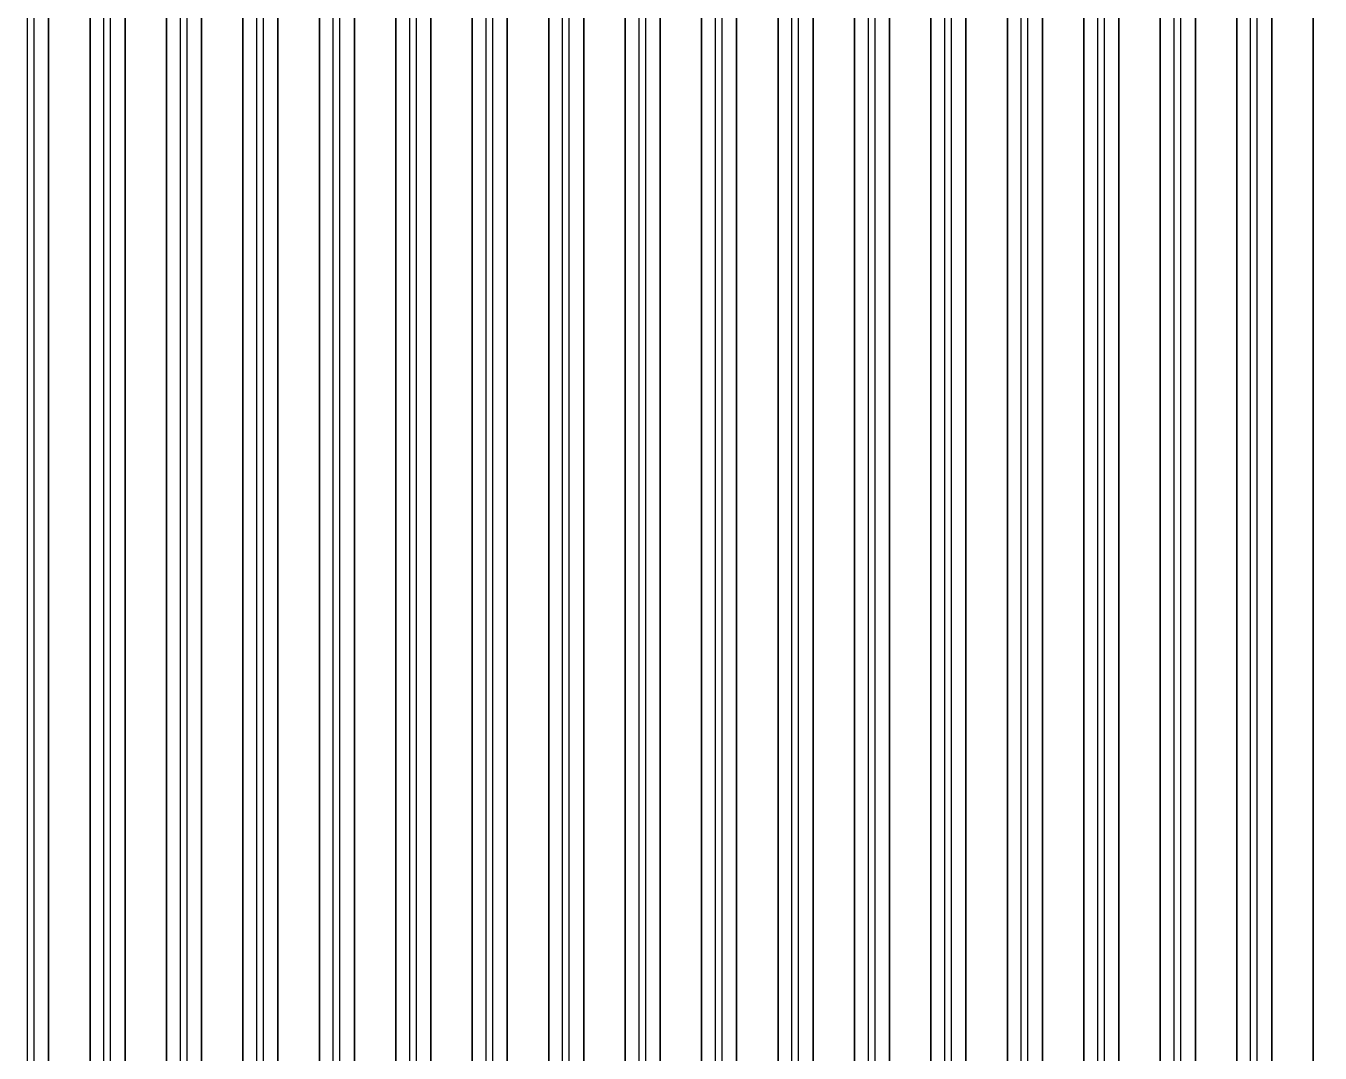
# Model space of a CAD drawing. Extents: x -2057 to 2225, y -44 to 31181.
# Drawn here: x 88.6 to 495, y 8407 to 8729.4 of the extents above; entities that cross this region are included whole.
import ezdxf

# ---------------------------------------------------------------- set-up
doc = ezdxf.new("R2010")
doc.units = 0
for name, color, linetype in [('etching', 7, 'CONTINUOUS'), ('L3D0_etching3', 5, 'CONTINUOUS'), ('metalization', 8, 'CONTINUOUS'), ('polyimide', 9, 'CONTINUOUS')]:
    doc.layers.add(name, color=color, linetype=linetype)

msp = doc.modelspace()

# ---------------------------------------------------------------- linework, layer by layer
at = {"layer": 'etching'}
for points in [[(95.792, 552.185), (95.792, 9035.377)], [(108.792, 9035.371), (108.792, 652.185)], [(119.792, 652.185), (119.792, 9035.371)], [(132.792, 9035.371), (132.792, 752.185)], [(143.792, 752.185), (143.792, 9035.371)], [(156.792, 9035.371), (156.792, 852.185)], [(167.792, 852.185), (167.792, 9035.371)], [(180.792, 9035.371), (180.792, 952.185)], [(191.792, 952.185), (191.792, 9035.371)], [(204.792, 9035.371), (204.792, 1052.185)], [(215.792, 1052.185), (215.792, 9035.371)], [(228.792, 9035.371), (228.792, 1152.185)], [(239.792, 1152.185), (239.792, 9035.371)], [(252.792, 9035.371), (252.792, 1252.185)], [(263.792, 1252.185), (263.792, 9035.371)], [(276.792, 9035.371), (276.792, 1352.185)], [(287.792, 1352.185), (287.792, 9035.371)], [(300.792, 9035.371), (300.792, 1452.185)], [(311.792, 1452.185), (311.792, 9035.371)], [(324.792, 9035.371), (324.792, 1552.185)], [(335.792, 1552.185), (335.792, 9035.371)], [(348.792, 9035.371), (348.792, 1652.185)], [(359.792, 1652.185), (359.792, 9035.371)], [(372.792, 9035.371), (372.792, 1752.185)], [(383.792, 1752.185), (383.792, 9035.371)], [(396.792, 9035.371), (396.792, 1852.185)], [(407.792, 1852.185), (407.792, 9035.371)], [(420.792, 9035.371), (420.792, 1952.185)], [(431.792, 1952.185), (431.792, 9035.371)], [(444.792, 9035.371), (444.792, 2052.185)], [(455.792, 2052.185), (455.792, 9035.371)], [(468.792, 9035.371), (468.792, 2152.185)], [(479.792, 2152.185), (479.792, 9035.377)], [(492.792, 9035.371), (492.792, 2252.185)]]:
    msp.add_lwpolyline(points, dxfattribs=at)
at = {"layer": 'L3D0_etching3'}
for points in [[(95.792, 552.185), (95.792, 9035.377)], [(108.792, 9035.371), (108.792, 652.185)], [(119.792, 652.185), (119.792, 9035.371)], [(132.792, 9035.371), (132.792, 752.185)], [(143.792, 752.185), (143.792, 9035.371)], [(156.792, 9035.371), (156.792, 852.185)], [(167.792, 852.185), (167.792, 9035.371)], [(180.792, 9035.371), (180.792, 952.185)], [(191.792, 952.185), (191.792, 9035.371)], [(204.792, 9035.371), (204.792, 1052.185)], [(215.792, 1052.185), (215.792, 9035.371)], [(228.792, 9035.371), (228.792, 1152.185)], [(239.792, 1152.185), (239.792, 9035.371)], [(252.792, 9035.371), (252.792, 1252.185)], [(263.792, 1252.185), (263.792, 9035.371)], [(276.792, 9035.371), (276.792, 1352.185)], [(287.792, 1352.185), (287.792, 9035.371)], [(300.792, 9035.371), (300.792, 1452.185)], [(311.792, 1452.185), (311.792, 9035.371)], [(324.792, 9035.371), (324.792, 1552.185)], [(335.792, 1552.185), (335.792, 9035.371)], [(348.792, 9035.371), (348.792, 1652.185)], [(359.792, 1652.185), (359.792, 9035.371)], [(372.792, 9035.371), (372.792, 1752.185)], [(383.792, 1752.185), (383.792, 9035.371)], [(396.792, 9035.371), (396.792, 1852.185)], [(407.792, 1852.185), (407.792, 9035.371)], [(420.792, 9035.371), (420.792, 1952.185)], [(431.792, 1952.185), (431.792, 9035.371)], [(444.792, 9035.371), (444.792, 2052.185)], [(455.792, 2052.185), (455.792, 9035.371)], [(468.792, 9035.371), (468.792, 2152.185)], [(479.792, 2152.185), (479.792, 9035.377)], [(492.792, 9035.371), (492.792, 2252.185)]]:
    msp.add_lwpolyline(points, dxfattribs=at)
at = {"layer": 'metalization'}
for points in [[(89.142, 547.204), (89.142, 9040.22), (88.642, 10394.312), (88.642, 28116.758)], [(108.642, 28116.758), (108.642, 10394.312), (91.142, 9040.22), (89.142, 9040.22), (91.142, 9040.22), (91.142, 547.204)], [(113.142, 647.204), (113.142, 9040.22), (138.642, 10394.312), (138.642, 27876.696)], [(158.642, 27876.696), (158.642, 10394.312), (115.142, 9040.22), (115.142, 647.204)], [(137.142, 747.204), (137.142, 9040.22), (188.642, 10394.312), (188.642, 27636.634)], [(208.642, 27636.634), (208.642, 10394.312), (139.142, 9040.22), (139.142, 747.204)], [(161.142, 847.204), (161.142, 9040.22), (238.642, 10394.312), (238.642, 27396.572)], [(258.642, 27396.572), (258.642, 10394.312), (163.142, 9040.22), (163.142, 847.204)], [(185.142, 947.204), (185.142, 9040.22), (288.642, 10394.312), (288.642, 27156.51)], [(308.642, 27156.51), (308.642, 10394.312), (187.142, 9040.22), (187.142, 947.204)], [(209.142, 1047.204), (209.142, 9040.22), (338.642, 10394.312), (338.642, 26916.448)], [(358.642, 26916.448), (358.642, 10394.312), (211.142, 9040.22), (211.142, 1047.204)], [(233.142, 1147.204), (233.142, 9040.22), (388.642, 10394.312), (388.642, 26676.386)], [(408.642, 26676.386), (408.642, 10394.312), (235.142, 9040.22), (235.142, 1147.204)], [(257.142, 1247.204), (257.142, 9040.22), (438.642, 10394.312), (438.642, 26436.323)], [(458.642, 26436.323), (458.642, 10394.312), (259.142, 9040.22), (259.142, 1247.204)], [(281.142, 1347.204), (281.142, 9040.22), (488.642, 10394.312), (488.642, 26196.261)], [(508.642, 26196.261), (508.642, 10394.312), (283.142, 9040.22), (283.142, 1347.204)], [(305.142, 1447.204), (305.142, 9040.22), (538.642, 10394.312), (538.642, 25956.199)], [(558.642, 25956.199), (558.642, 10394.312), (307.142, 9040.22), (307.142, 1447.204)], [(329.142, 1547.204), (329.142, 9040.22), (588.642, 10394.312), (588.642, 25716.137)], [(608.642, 25716.137), (608.642, 10394.312), (331.142, 9040.22), (331.142, 1547.204)], [(353.142, 1647.204), (353.142, 9040.22), (638.642, 10394.312), (638.642, 25476.075)], [(658.642, 25476.075), (658.642, 10394.312), (355.142, 9040.22), (355.142, 1647.204)], [(377.142, 1747.204), (377.142, 9040.22), (688.642, 10394.312), (688.642, 25236.013)], [(708.642, 25236.013), (708.642, 10394.312), (379.142, 9040.22), (379.142, 1747.204)], [(401.142, 1847.204), (401.142, 9040.22), (738.642, 10394.312), (738.642, 24995.951)], [(758.642, 24995.951), (758.642, 10394.312), (403.142, 9040.22), (403.142, 1847.204)], [(425.142, 1947.204), (425.142, 9040.22), (788.642, 10394.312), (788.642, 24755.889)], [(808.642, 24755.889), (808.642, 10394.312), (427.142, 9040.22), (427.142, 1947.204)], [(449.142, 2047.204), (449.142, 9040.22), (838.642, 10394.312), (838.642, 24515.827)], [(858.642, 24515.827), (858.642, 10394.312), (451.142, 9040.22), (451.142, 2047.204)], [(473.142, 2147.204), (473.142, 9040.22), (888.642, 10394.312), (888.642, 24275.765)], [(908.642, 24275.765), (908.642, 10394.312), (475.142, 9040.22), (475.142, 2147.204)]]:
    msp.add_lwpolyline(points, dxfattribs=at)
at = {"layer": 'polyimide'}
for points in [[(95.792, 9035.377), (95.792, 552.185)], [(95.792, 552.185), (95.792, 9035.377)], [(108.792, 652.185), (108.792, 9035.371)], [(108.792, 9035.371), (108.792, 652.185)], [(119.792, 9035.371), (119.792, 652.185)], [(119.792, 652.185), (119.792, 9035.371)], [(132.792, 752.185), (132.792, 9035.371)], [(132.792, 9035.371), (132.792, 752.185)], [(143.792, 9035.371), (143.792, 752.185)], [(143.792, 752.185), (143.792, 9035.371)], [(156.792, 852.185), (156.792, 9035.371)], [(156.792, 9035.371), (156.792, 852.185)], [(167.792, 9035.371), (167.792, 852.185)], [(167.792, 852.185), (167.792, 9035.371)], [(180.792, 952.185), (180.792, 9035.371)], [(180.792, 9035.371), (180.792, 952.185)], [(191.792, 9035.371), (191.792, 952.185)], [(191.792, 952.185), (191.792, 9035.371)], [(204.792, 1052.185), (204.792, 9035.371)], [(204.792, 9035.371), (204.792, 1052.185)], [(215.792, 9035.371), (215.792, 1052.185)], [(215.792, 1052.185), (215.792, 9035.371)], [(228.792, 1152.185), (228.792, 9035.371)], [(228.792, 9035.371), (228.792, 1152.185)], [(239.792, 9035.371), (239.792, 1152.185)], [(239.792, 1152.185), (239.792, 9035.371)], [(252.792, 1252.185), (252.792, 9035.371)], [(252.792, 9035.371), (252.792, 1252.185)], [(263.792, 9035.371), (263.792, 1252.185)], [(263.792, 1252.185), (263.792, 9035.371)], [(276.792, 1352.185), (276.792, 9035.371)], [(276.792, 9035.371), (276.792, 1352.185)], [(287.792, 9035.371), (287.792, 1352.185)], [(287.792, 1352.185), (287.792, 9035.371)], [(300.792, 1452.185), (300.792, 9035.371)], [(300.792, 9035.371), (300.792, 1452.185)], [(311.792, 9035.371), (311.792, 1452.185)], [(311.792, 1452.185), (311.792, 9035.371)], [(324.792, 1552.185), (324.792, 9035.371)], [(324.792, 9035.371), (324.792, 1552.185)], [(335.792, 9035.371), (335.792, 1552.185)], [(335.792, 1552.185), (335.792, 9035.371)], [(348.792, 1652.185), (348.792, 9035.371)], [(348.792, 9035.371), (348.792, 1652.185)], [(359.792, 9035.371), (359.792, 1652.185)], [(359.792, 1652.185), (359.792, 9035.371)], [(372.792, 1752.185), (372.792, 9035.371)], [(372.792, 9035.371), (372.792, 1752.185)], [(383.792, 9035.371), (383.792, 1752.185)], [(383.792, 1752.185), (383.792, 9035.371)], [(396.792, 1852.185), (396.792, 9035.371)], [(396.792, 9035.371), (396.792, 1852.185)], [(407.792, 9035.371), (407.792, 1852.185)], [(407.792, 1852.185), (407.792, 9035.371)], [(420.792, 1952.185), (420.792, 9035.371)], [(420.792, 9035.371), (420.792, 1952.185)], [(431.792, 9035.371), (431.792, 1952.185)], [(431.792, 1952.185), (431.792, 9035.371)], [(444.792, 2052.185), (444.792, 9035.371)], [(444.792, 9035.371), (444.792, 2052.185)], [(455.792, 9035.371), (455.792, 2052.185)], [(455.792, 2052.185), (455.792, 9035.371)], [(468.792, 2152.185), (468.792, 9035.371)], [(468.792, 9035.371), (468.792, 2152.185)], [(479.792, 9035.377), (479.792, 2152.185)], [(479.792, 2152.185), (479.792, 9035.377)], [(492.792, 2252.185), (492.792, 9035.371)], [(492.792, 9035.371), (492.792, 2252.185)]]:
    msp.add_lwpolyline(points, dxfattribs=at)

doc.saveas('drawing.dxf')
